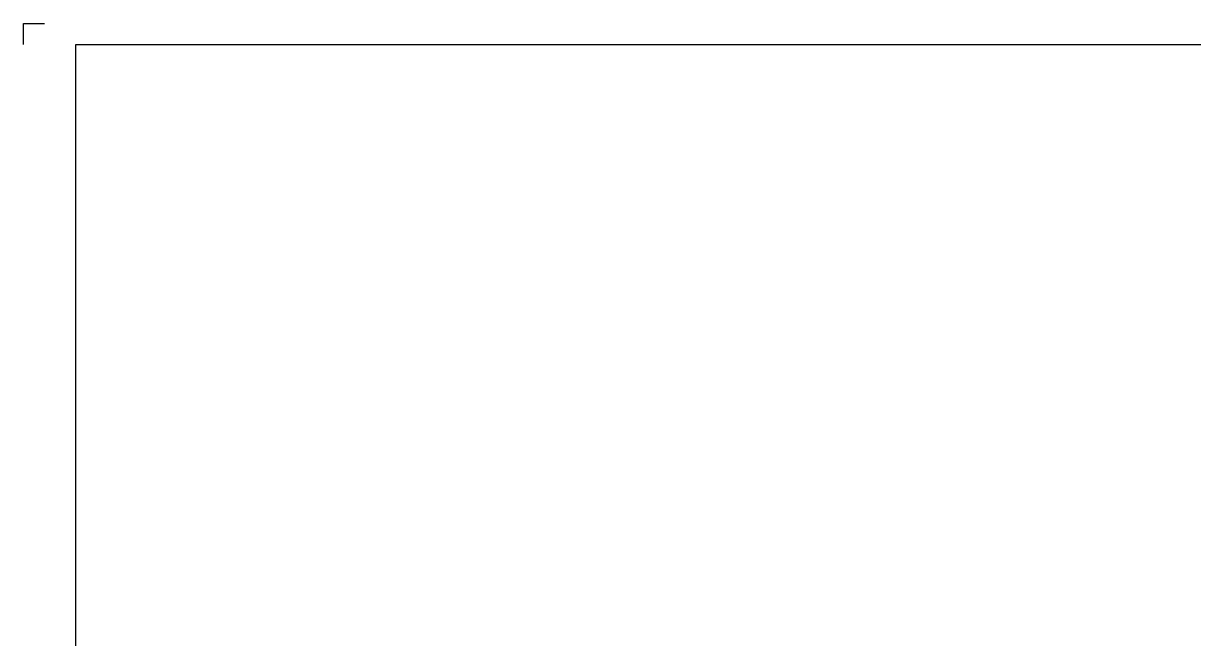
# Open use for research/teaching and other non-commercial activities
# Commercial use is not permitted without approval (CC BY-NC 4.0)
# Model space of a CAD drawing. Header units: millimetres. Extents: x -1766 to 57634, y -706 to 41248.
# Drawn here: x -1766 to 37771, y 20424 to 41248 of the extents above; entities that cross this region are included whole.
import ezdxf

# ---------------------------------------------------------------- set-up
doc = ezdxf.new("R2010")
doc.units = ezdxf.units.MM
doc.header["$LTSCALE"] = 200
doc.layers.add('S0TX2', color=2, linetype='Continuous')
doc.styles.add('ROMANS', font='romans', dxfattribs={"height": 100})

# ---------------------------------------------------------------- blocks, each defined once
blk = doc.blocks.new('A2')
at = {"color": 2}
for p, q in [((0, 41954.339988), (706.30202, 41954.339988)), ((0, 41248.037968), (0, 41954.339988))]:
    blk.add_line(p, q, dxfattribs=at)
at = {"color": 7}
for p, q in [((1765.75505, 41248.037968), (58693.697862, 41248.037968)), ((1765.75505, 706.30202), (1765.75505, 41248.037968))]:
    blk.add_line(p, q, dxfattribs=at)

msp = doc.modelspace()

# ---------------------------------------------------------------- block references
msp.add_blockref('A2', (-1765.755, -706.302))

# ---------------------------------------------------------------- texts
at = {"layer": 'S0TX2', "insert": (35230.688, 22249.409), "char_height": 270, "attachment_point": 1, "style": 'ROMANS'}
msp.add_mtext_dynamic_manual_height_columns('\\pxql; ', width=22075.60657, gutter_width=12.5, heights=[0], dxfattribs=at)

doc.saveas('drawing.dxf')
